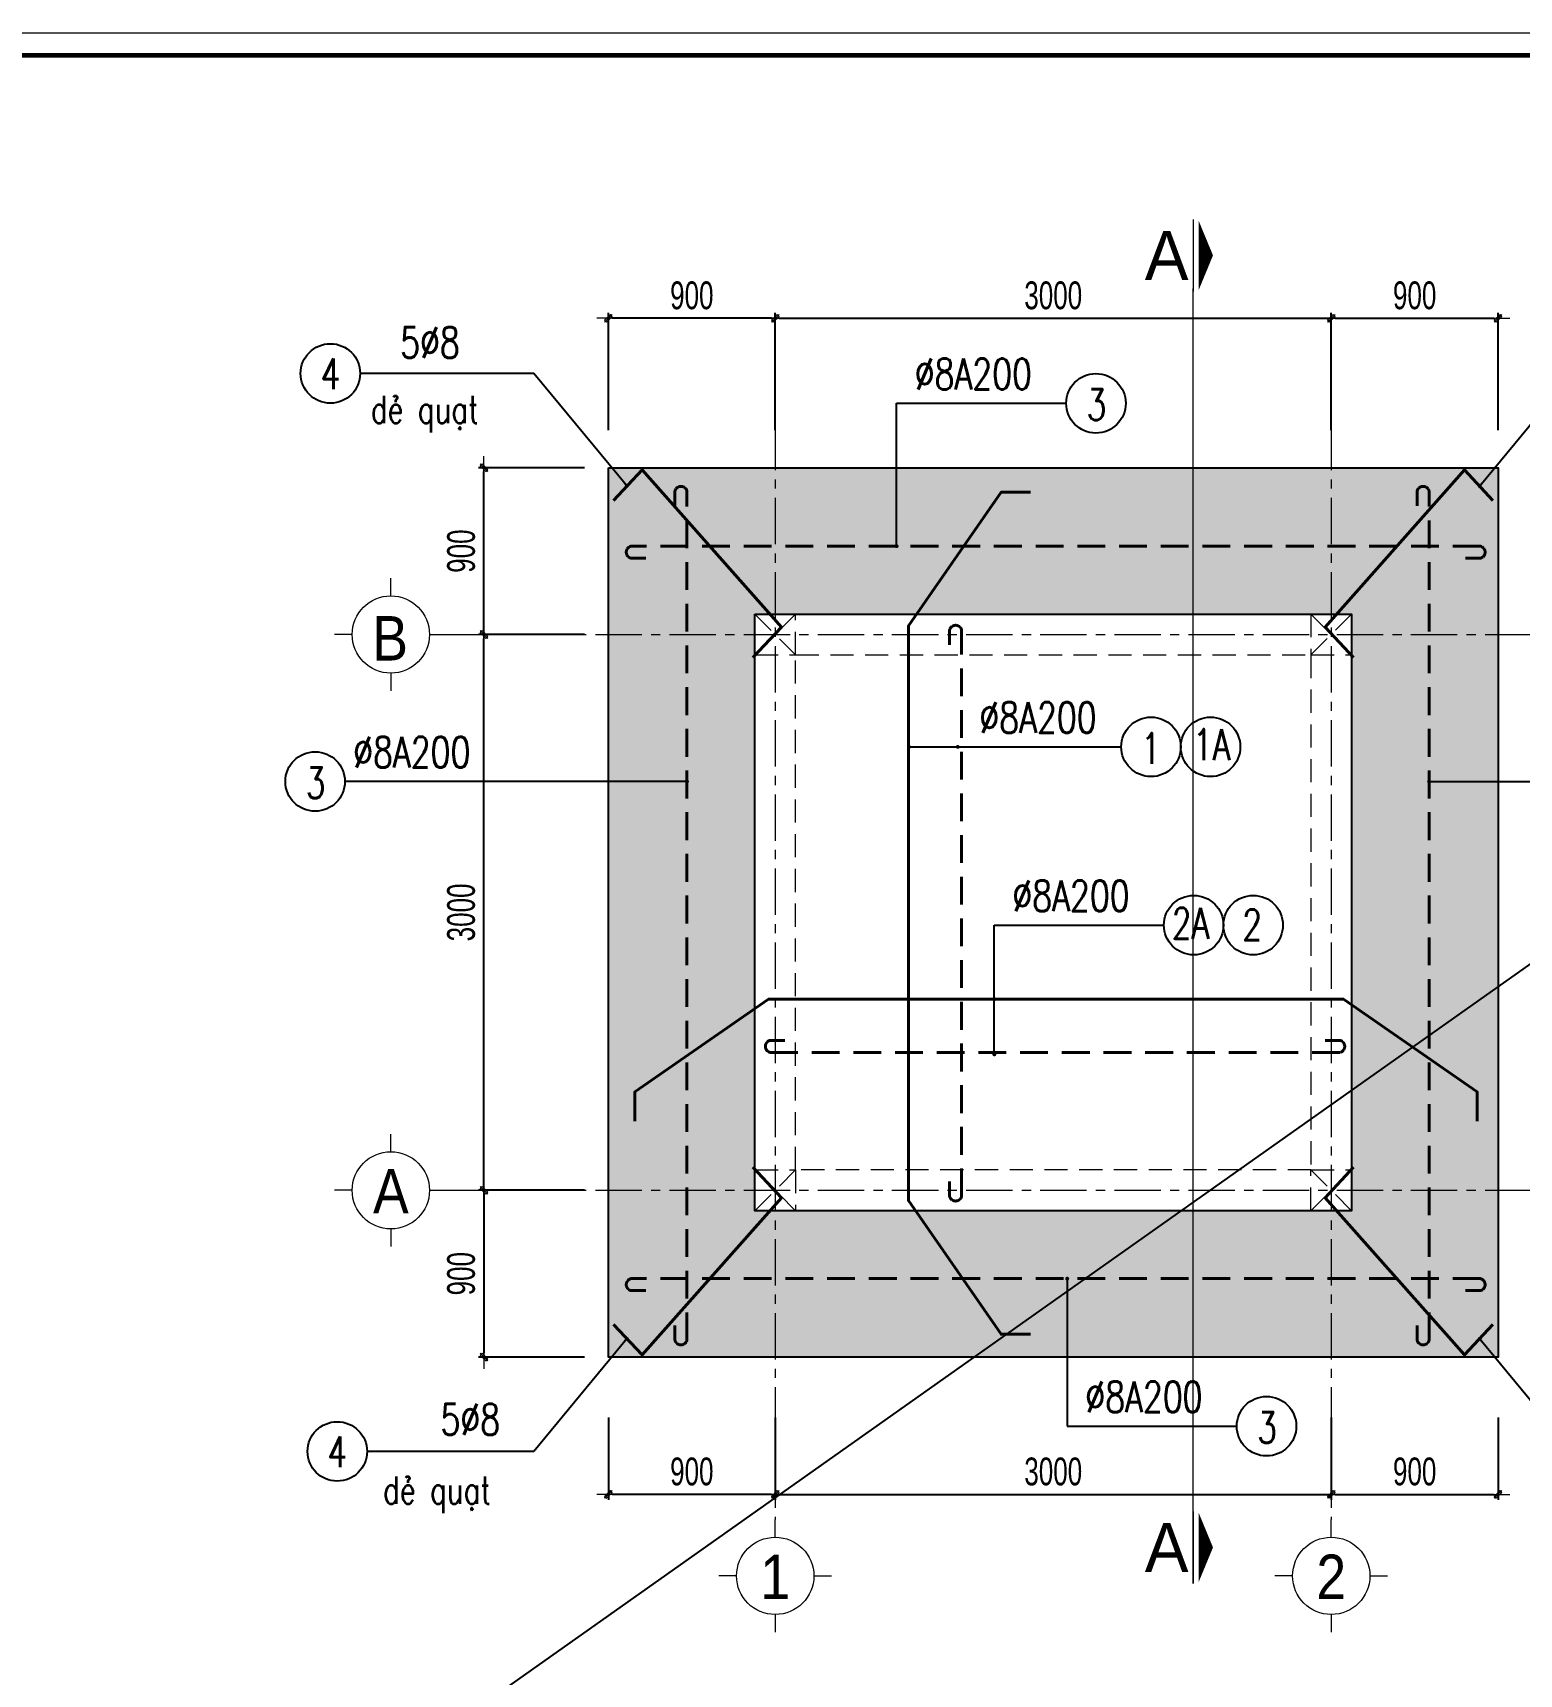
# Model space of a CAD drawing. Header units: millimetres. Extents: x 19378 to 572383, y -1120116 to -527168.
# Drawn here: x 196050 to 204069, y -557206 to -548347 of the extents above; entities that cross this region are included whole.
import ezdxf
from ezdxf.enums import TextEntityAlignment as Align

# ---------------------------------------------------------------- set-up
doc = ezdxf.new("R2010")
doc.units = ezdxf.units.MM
doc.header["$MEASUREMENT"] = 0
doc.header["$PDMODE"] = 32
for name, pattern in [('CENTERX2', [4, 2.5, -0.5, 0.5, -0.5]), ('DASHDOT', [1, 0.5, -0.25, 0, -0.25]), ('HIDDEN', [0.375, 0.25, -0.125])]:
    doc.linetypes.add(name, pattern=pattern)
doc.layers.get('Defpoints').update_dxf_attribs({"color": 1})
doc.layers.add('KCS_Plotter', color=11, linetype='Continuous', plot=False)
doc.layers.add('Khungten_LCDI', color=7, linetype='Continuous')
for name, color, linetype, lineweight in [('LC Dim', 8, 'Continuous', 18), ('LC Hatch', 252, 'Continuous', 9), ('LC ISO', 153, 'Continuous', 13), ('LC Khac', 4, 'Continuous', 9), ('LC MANH DUT', 35, 'HIDDEN', 5), ('LC Net dam2', 6, 'Continuous', 40), ('LC Net manh', 236, 'Continuous', 5), ('LC Net thay', 7, 'Continuous', 25), ('LC Net truc', 8, 'DASHDOT', 13), ('LC Text1', 3, 'Continuous', 20), ('LC Text2', 7, 'Continuous', 25)]:
    doc.layers.add(name, color=color, linetype=linetype, lineweight=lineweight)
doc.styles.add('HOATBIF', font='hoatbif.shx', dxfattribs={"width": 0.7})
doc.styles.add('Khungten', font='VHAVAN.TTF', dxfattribs={"width": 0.9, "height": 5000})
doc.styles.add('LC 1', font='VHAVANB.TTF')
doc.styles.add('LC 3', font='vnsimli.shx', dxfattribs={"width": 0.75})
doc.styles.add('Title', font='VHBLACK.TTF', dxfattribs={"width": 0.8})
doc.dimstyles.new('1-100(1-50)', dxfattribs={"dimscale": 50, "dimtxt": 2.5, "dimasz": 0.35, "dimexe": 0.5, "dimexo": 0, "dimgap": 0.8, "dimtad": 1, "dimdec": 0, "dimzin": 0, "dimdsep": 46, "dimtxsty": 'HOATBIF', "dimblk1": 'DOT', "dimblk2": 'DOT', "dimsah": 1, "dimcen": -1, "dimdle": 1, "dimclrd": 256, "dimclre": 256, "dimclrt": 4, "dimadec": 3, "dimazin": 2, "dimtfac": 0.333333, "dimtdec": 0, "dimtix": 1, "dimtmove": 2, "dimatfit": 3, "dimldrblk": 'DOT', "dimfxl": 1, "dimtvp": 0.833333, "dimtolj": 1, "dimtzin": 0, "dimarcsym": 0})

# ---------------------------------------------------------------- blocks, each defined once
blk = doc.blocks.new('Nha o can bo nhan vien Trung doan')
at = {"layer": 'Defpoints', "lineweight": 0}
blk.add_lwpolyline([(-1200, -14850), (-1200, 14850), (40800, 14850), (40800, -14850)], close=True, dxfattribs=at)
at = {"layer": 'Khungten_LCDI', "color": 5, "lineweight": 60}
blk.add_lwpolyline([(0, -14650), (0, 14650), (40600, 14650), (40600, -14650)], close=True, dxfattribs=at)
at = {"color": 7, "style": 'Khungten', "width": 0.8}
for tag, p in [('REVISION', (39499, -10746)), ('NGAYHT', (39576, -11636))]:
    blk.add_attdef(tag, text='', height=200, dxfattribs=at).set_placement(p, align=Align.CENTER)
at = {"layer": 'LC Text1', "style": 'Title', "width": 1.485915}
for tag, p, p2 in [('TENBANVE1', (36913, -8886), (40339, -8886)), ('TENBANVE2', (36913, -9562), (40339, -9562))]:
    blk.add_attdef(tag, text='', height=250, dxfattribs=at).set_placement(p, p2, align=Align.FIT)
at = {"layer": 'LC Text1', "style": 'Title', "width": 0.7}
blk.add_attdef('SOBANVE', text='', height=250, dxfattribs=at).set_placement((39562, -13896), align=Align.CENTER)
blk = doc.blocks.new('DOT')
at = {"layer": 'LC Dim'}
blk.add_line((-3, 0), (3, 0), dxfattribs=at)
at = {"layer": 'LC Dim', "color": 4}
blk.add_line((-1, -1), (1, 1), dxfattribs=at)
blk.add_lwpolyline([(0.5, 1), (-1, -0.5), (-0.5, -1), (1, 0.5)], close=True, dxfattribs=at)
blk = doc.blocks.new('*D171')
at = {"layer": 'Defpoints', "color": 0, "ltscale": 500, "transparency": 16777216}
for p in [(200055.1, -555821), (203055.1, -555821), (203055.1, -556235.9)]:
    blk.add_point(p, dxfattribs=at)
at = {"layer": 'LC Dim', "lineweight": -2, "ltscale": 500, "transparency": 16777216}
for p, q in [((200055.1, -555821), (200055.1, -556265.9)), ((203055.1, -555821), (203055.1, -556265.9)), ((200076.1, -556235.9), (203034.1, -556235.9))]:
    blk.add_line(p, q, dxfattribs=at)
at = {"layer": 'LC Dim', "lineweight": -2, "ltscale": 500, "transparency": 16777216, "xscale": 21, "yscale": 21, "zscale": 21, "rotation": 180}
blk.add_blockref('DOT', (200055.1, -556235.9), dxfattribs=at)
at = {"layer": 'LC Dim', "lineweight": -2, "ltscale": 500, "transparency": 16777216, "xscale": 21, "yscale": 21, "zscale": 21}
blk.add_blockref('DOT', (203055.1, -556235.9), dxfattribs=at)
at = {"layer": 'LC Dim', "color": 4, "ltscale": 500, "transparency": 16777216, "insert": (201555.1, -556112.9), "char_height": 150, "attachment_point": 5, "style": 'HOATBIF'}
blk.add_mtext('\\A1;3000', dxfattribs=at)
blk = doc.blocks.new('_Dot')
at = {"color": 0, "linetype": 'ByBlock', "lineweight": -2}
blk.add_line((-0.5, 0), (-1, 0), dxfattribs=at)
at = {"color": 0, "linetype": 'ByBlock', "const_width": 0.5}
blk.add_lwpolyline([(-0.25, 0, 1), (0.25, 0, 1)], format="xyb", close=True, dxfattribs=at)
blk = doc.blocks.new('*D173')
at = {"layer": 'Defpoints', "color": 0, "ltscale": 500, "transparency": 16777216}
for p in [(203055.1, -549888), (200055.1, -550490.9), (203055.1, -550490.9)]:
    blk.add_point(p, dxfattribs=at)
at = {"layer": 'LC Dim', "lineweight": -2, "ltscale": 500, "transparency": 16777216}
for p, q in [((200055.1, -550490.9), (200055.1, -549858)), ((203055.1, -550490.9), (203055.1, -549858)), ((200076.1, -549888), (203034.1, -549888))]:
    blk.add_line(p, q, dxfattribs=at)
at = {"layer": 'LC Dim', "lineweight": -2, "ltscale": 500, "transparency": 16777216, "xscale": 21, "yscale": 21, "zscale": 21, "rotation": 180}
blk.add_blockref('DOT', (200055.1, -549888), dxfattribs=at)
at = {"layer": 'LC Dim', "lineweight": -2, "ltscale": 500, "transparency": 16777216, "xscale": 21, "yscale": 21, "zscale": 21}
blk.add_blockref('DOT', (203055.1, -549888), dxfattribs=at)
at = {"layer": 'LC Dim', "color": 4, "ltscale": 500, "transparency": 16777216, "insert": (201555.1, -549765), "char_height": 150, "attachment_point": 5, "style": 'HOATBIF'}
blk.add_mtext('\\A1;3000', dxfattribs=at)
blk = doc.blocks.new('*D175')
at = {"layer": 'Defpoints', "color": 0, "ltscale": 500, "transparency": 16777216}
for p in [(198483.8, -551594.6), (199026.9, -551594.6), (199026.9, -554594.6)]:
    blk.add_point(p, dxfattribs=at)
at = {"layer": 'LC Dim', "lineweight": -2, "ltscale": 500, "transparency": 16777216}
for p, q in [((199026.9, -551594.6), (198453.8, -551594.6)), ((198483.8, -554573.6), (198483.8, -551615.6)), ((199026.9, -554594.6), (198453.8, -554594.6))]:
    blk.add_line(p, q, dxfattribs=at)
at = {"layer": 'LC Dim', "lineweight": -2, "ltscale": 500, "transparency": 16777216, "xscale": 21, "yscale": 21, "zscale": 21}
for p, rotation in [((198483.8, -551594.6), 90), ((198483.8, -554594.6), 270)]:
    blk.add_blockref('DOT', p, dxfattribs=dict(at, rotation=rotation))
at = {"layer": 'LC Dim', "color": 4, "ltscale": 500, "transparency": 16777216, "insert": (198360.8, -553094.6), "char_height": 150, "attachment_point": 5, "rotation": 90, "style": 'HOATBIF'}
blk.add_mtext('\\A1;3000', dxfattribs=at)
blk = doc.blocks.new('*D176')
at = {"layer": 'Defpoints', "color": 0, "ltscale": 500, "transparency": 16777216}
for p in [(199155, -555821), (200055.1, -555821), (199155, -556235.9)]:
    blk.add_point(p, dxfattribs=at)
at = {"layer": 'LC Dim', "lineweight": -2, "ltscale": 500, "transparency": 16777216}
for p, q in [((199155, -555821), (199155, -556265.9)), ((200055.1, -555821), (200055.1, -556265.9)), ((200034.1, -556235.9), (199176, -556235.9))]:
    blk.add_line(p, q, dxfattribs=at)
at = {"layer": 'LC Dim', "lineweight": -2, "ltscale": 500, "transparency": 16777216, "xscale": 21, "yscale": 21, "zscale": 21, "rotation": 180}
blk.add_blockref('DOT', (199155, -556235.9), dxfattribs=at)
at = {"layer": 'LC Dim', "lineweight": -2, "ltscale": 500, "transparency": 16777216, "xscale": 21, "yscale": 21, "zscale": 21}
blk.add_blockref('DOT', (200055.1, -556235.9), dxfattribs=at)
at = {"layer": 'LC Dim', "color": 4, "ltscale": 500, "transparency": 16777216, "insert": (199605.1, -556112.9), "char_height": 150, "attachment_point": 5, "style": 'HOATBIF'}
blk.add_mtext('\\A1;900', dxfattribs=at)
blk = doc.blocks.new('*D177')
at = {"layer": 'Defpoints', "color": 0, "ltscale": 500, "transparency": 16777216}
for p in [(203055.1, -555821), (203955.1, -555821), (203955.1, -556235.9)]:
    blk.add_point(p, dxfattribs=at)
at = {"layer": 'LC Dim', "lineweight": -2, "ltscale": 500, "transparency": 16777216}
for p, q in [((203055.1, -555821), (203055.1, -556265.9)), ((203955.1, -555821), (203955.1, -556265.9)), ((203076.1, -556235.9), (203934.1, -556235.9))]:
    blk.add_line(p, q, dxfattribs=at)
at = {"layer": 'LC Dim', "lineweight": -2, "ltscale": 500, "transparency": 16777216, "xscale": 21, "yscale": 21, "zscale": 21, "rotation": 180}
blk.add_blockref('DOT', (203055.1, -556235.9), dxfattribs=at)
at = {"layer": 'LC Dim', "lineweight": -2, "ltscale": 500, "transparency": 16777216, "xscale": 21, "yscale": 21, "zscale": 21}
blk.add_blockref('DOT', (203955.1, -556235.9), dxfattribs=at)
at = {"layer": 'LC Dim', "color": 4, "ltscale": 500, "transparency": 16777216, "insert": (203505.1, -556112.9), "char_height": 150, "attachment_point": 5, "style": 'HOATBIF'}
blk.add_mtext('\\A1;900', dxfattribs=at)
blk = doc.blocks.new('*D179')
at = {"layer": 'Defpoints', "color": 0, "ltscale": 500, "transparency": 16777216}
for p in [(198483.8, -550694.6), (199026.9, -550694.6), (199026.9, -551594.6)]:
    blk.add_point(p, dxfattribs=at)
at = {"layer": 'LC Dim', "lineweight": -2, "ltscale": 500, "transparency": 16777216}
for p, q in [((199026.9, -550694.6), (198453.8, -550694.6)), ((198483.8, -551573.6), (198483.8, -550715.6)), ((199026.9, -551594.6), (198453.8, -551594.6))]:
    blk.add_line(p, q, dxfattribs=at)
at = {"layer": 'LC Dim', "lineweight": -2, "ltscale": 500, "transparency": 16777216, "xscale": 21, "yscale": 21, "zscale": 21}
for p, rotation in [((198483.8, -550694.6), 90), ((198483.8, -551594.6), 270)]:
    blk.add_blockref('DOT', p, dxfattribs=dict(at, rotation=rotation))
at = {"layer": 'LC Dim', "color": 4, "ltscale": 500, "transparency": 16777216, "insert": (198360.8, -551144.6), "char_height": 150, "attachment_point": 5, "rotation": 90, "style": 'HOATBIF'}
blk.add_mtext('\\A1;900', dxfattribs=at)
blk = doc.blocks.new('*D180')
at = {"layer": 'Defpoints', "color": 0, "ltscale": 500, "transparency": 16777216}
for p in [(199026.9, -554594.6), (198483.8, -555494.6), (199026.9, -555494.6)]:
    blk.add_point(p, dxfattribs=at)
at = {"layer": 'LC Dim', "lineweight": -2, "ltscale": 500, "transparency": 16777216}
for p, q in [((199026.9, -554594.6), (198453.8, -554594.6)), ((198483.8, -554615.6), (198483.8, -555473.6)), ((199026.9, -555494.6), (198453.8, -555494.6))]:
    blk.add_line(p, q, dxfattribs=at)
at = {"layer": 'LC Dim', "lineweight": -2, "ltscale": 500, "transparency": 16777216, "xscale": 21, "yscale": 21, "zscale": 21}
for p, rotation in [((198483.8, -554594.6), 90), ((198483.8, -555494.6), 270)]:
    blk.add_blockref('DOT', p, dxfattribs=dict(at, rotation=rotation))
at = {"layer": 'LC Dim', "color": 4, "ltscale": 500, "transparency": 16777216, "insert": (198360.8, -555044.6), "char_height": 150, "attachment_point": 5, "rotation": 90, "style": 'HOATBIF'}
blk.add_mtext('\\A1;900', dxfattribs=at)
blk = doc.blocks.new('*D181')
at = {"layer": 'Defpoints', "color": 0, "ltscale": 500, "transparency": 16777216}
for p in [(203955.1, -549888), (203055.1, -550490.9), (203955.1, -550490.9)]:
    blk.add_point(p, dxfattribs=at)
at = {"layer": 'LC Dim', "lineweight": -2, "ltscale": 500, "transparency": 16777216}
for p, q in [((203055.1, -550490.9), (203055.1, -549858)), ((203955.1, -550490.9), (203955.1, -549858)), ((203076.1, -549888), (203934.1, -549888))]:
    blk.add_line(p, q, dxfattribs=at)
at = {"layer": 'LC Dim', "lineweight": -2, "ltscale": 500, "transparency": 16777216, "xscale": 21, "yscale": 21, "zscale": 21, "rotation": 180}
blk.add_blockref('DOT', (203055.1, -549888), dxfattribs=at)
at = {"layer": 'LC Dim', "lineweight": -2, "ltscale": 500, "transparency": 16777216, "xscale": 21, "yscale": 21, "zscale": 21}
blk.add_blockref('DOT', (203955.1, -549888), dxfattribs=at)
at = {"layer": 'LC Dim', "color": 4, "ltscale": 500, "transparency": 16777216, "insert": (203505.1, -549765), "char_height": 150, "attachment_point": 5, "style": 'HOATBIF'}
blk.add_mtext('\\A1;900', dxfattribs=at)
blk = doc.blocks.new('*D182')
at = {"layer": 'Defpoints', "color": 0, "ltscale": 500, "transparency": 16777216}
for p in [(199155.1, -549888), (199155.1, -550490.9), (200055.1, -550490.9)]:
    blk.add_point(p, dxfattribs=at)
at = {"layer": 'LC Dim', "lineweight": -2, "ltscale": 500, "transparency": 16777216}
for p, q in [((199155.1, -550490.9), (199155.1, -549858)), ((200055.1, -550490.9), (200055.1, -549858)), ((200034.1, -549888), (199176.1, -549888))]:
    blk.add_line(p, q, dxfattribs=at)
at = {"layer": 'LC Dim', "lineweight": -2, "ltscale": 500, "transparency": 16777216, "xscale": 21, "yscale": 21, "zscale": 21, "rotation": 180}
blk.add_blockref('DOT', (199155.1, -549888), dxfattribs=at)
at = {"layer": 'LC Dim', "lineweight": -2, "ltscale": 500, "transparency": 16777216, "xscale": 21, "yscale": 21, "zscale": 21}
blk.add_blockref('DOT', (200055.1, -549888), dxfattribs=at)
at = {"layer": 'LC Dim', "color": 4, "ltscale": 500, "transparency": 16777216, "insert": (199605.1, -549765), "char_height": 150, "attachment_point": 5, "style": 'HOATBIF'}
blk.add_mtext('\\A1;900', dxfattribs=at)
blk = doc.blocks.new('TTRUC')
at = {"layer": 'LC ISO'}
for p, q in [((0, 6.95), (0, 10.13)), ((-6.95, 0), (-10.13, 0)), ((6.95, 0), (10.13, 0)), ((0, -6.95), (0, -10.13))]:
    blk.add_line(p, q, dxfattribs=at)
at = {"layer": 'LC Net manh'}
blk.add_circle((0, 0), 6.95, dxfattribs=at)

msp = doc.modelspace()

# ---------------------------------------------------------------- hatches: boundary and pattern name
at = {"layer": 'LC Hatch', "ltscale": 2}
h = msp.add_hatch(dxfattribs=at)
h.set_pattern_fill('AR-SAND', color=256, scale=80)
h.set_pattern_definition([(37.5, (0, 0), (-5.039469, 154.145902), [0, -121.6, 0, -136, 0, -130]), (7.5, (0, 0), (141.582136, 225.771685), [0, -65.6, 0, -109.6, 0, -42]), (327.5, (-98.4, 0), (249.13135, 0.452724), [0, -40, 0, -144, 0, -188]), (317.5, (-98.4, 0), (240.49013, 70.214045), [0, -20, 0, -94.4, 0, -108])])
h.paths.add_polyline_path([(199155.1, -550694.6), (199155, -555494.6), (203955.1, -555494.6), (203955.1, -550694.6)])
h.paths.add_polyline_path([(203165.1, -551484.6), (203165.1, -554704.6), (199945, -554704.6), (199945.1, -551484.6)], flags=16)

# ---------------------------------------------------------------- linework, layer by layer
at = {"layer": 'KCS_Plotter', "ltscale": 2}
msp.add_line((186035.6, -566167.2), (211235.6, -548347.2), dxfattribs=at)
at = {"layer": 'LC Khac', "color": 1, "ltscale": 2}
for p, q in [((202309.8, -549354.3), (202309.8, -549742.7)), ((202309.8, -556327.7), (202309.8, -556716.1))]:
    msp.add_line(p, q, dxfattribs=at)
for points in [[(202417, -549548.5, 0, 377.1, 0), (202339.1, -549548.5, 220, 220, 0)], [(202417, -556521.9, 0, 377.1, 0), (202339.1, -556521.9, 220, 220, 0)]]:
    msp.add_lwpolyline(points, format="xyseb", dxfattribs=at)
at = {"layer": 'LC MANH DUT', "ltscale": 2}
msp.add_line((202309.8, -556716.1), (202309.8, -549727), dxfattribs=at)
at = {"layer": 'LC MANH DUT', "ltscale": 500}
for p, q in [((199945.1, -551484.6), (200165.1, -551704.6)), ((199945.1, -551704.6), (200165.1, -551484.6)), ((202945.1, -551484.6), (203165.1, -551704.6)), ((202945.1, -551704.6), (203165.1, -551484.6)), ((199945.1, -554484.6), (200165.1, -554704.6)), ((199945.1, -554704.6), (200165.1, -554484.6)), ((202945.1, -554484.6), (203165.1, -554704.6)), ((202945.1, -554704.6), (203165.1, -554484.6))]:
    msp.add_line(p, q, dxfattribs=at)
for points in [[(200165.1, -551484.6), (199945.1, -551484.6), (199945.1, -551704.6), (200165.1, -551704.6)], [(203165.1, -551484.6), (202945.1, -551484.6), (202945.1, -551704.6), (203165.1, -551704.6)], [(200165.1, -554704.6), (199945.1, -554704.6), (199945.1, -554484.6), (200165.1, -554484.6)], [(203165.1, -554704.6), (202945.1, -554704.6), (202945.1, -554484.6), (203165.1, -554484.6)]]:
    msp.add_lwpolyline(points, close=True, dxfattribs=at)
msp.add_lwpolyline([(200165.1, -554484.6), (200165.1, -551704.6), (202945.1, -551704.6), (202945.1, -554484.6), (200165.1, -554484.6)], dxfattribs=at)
at = {"layer": 'LC Net dam2', "ltscale": 5}
for points in [[(199934.7, -551719), (200088.3, -551554.6), (199336.5, -550706.4), (199182.9, -550870.8)], [(203175.4, -551719), (203021.8, -551554.6), (203773.6, -550706.4), (203927.2, -550870.8)], [(201433, -555371.5), (201273.9, -555371.5), (200773.9, -554650.2), (200773.9, -551548.5), (201273.9, -550827.1), (201433, -550827.1)], [(199297.7, -554221.8), (199297.7, -554062.7), (200019.1, -553562.7), (203120.8, -553562.7), (203842.1, -554062.7), (203842.1, -554221.8)], [(199934.7, -554470.1), (200088.3, -554634.6), (199336.5, -555482.8), (199182.9, -555318.3)], [(203175.4, -554470.1), (203021.8, -554634.6), (203773.6, -555482.8), (203927.2, -555318.3)]]:
    msp.add_lwpolyline(points, dxfattribs=at)
at = {"layer": 'LC Net dam2', "linetype": 'HIDDEN', "ltscale": 600}
for points in [[(199514.1, -555323.7), (199514.1, -555404.1, 0.765421), (199578.7, -555404.1), (199578.7, -550819.8, 0.765421), (199514.1, -550819.8), (199514.1, -550900.2)], [(203518.3, -555323.7), (203518.3, -555404.1, 0.765421), (203582.9, -555404.1), (203582.9, -550819.8, 0.765421), (203518.3, -550819.8), (203518.3, -550900.2)], [(203779.9, -551182.7), (203860.4, -551182.7, 0.765421), (203860.4, -551118), (199276.1, -551118, 0.765421), (199276.1, -551182.7), (199356.5, -551182.7)], [(200996.1, -554547.1), (200996.1, -554627.5, 0.765421), (201060.7, -554627.5), (201060.7, -551569.6, 0.765421), (200996.1, -551569.6), (200996.1, -551650)], [(200107.1, -553785.4), (200026.7, -553785.4, 0.765421), (200026.7, -553850.1), (203103, -553850.1, 0.765421), (203103, -553785.4), (203022.6, -553785.4)], [(203779.9, -555135.9), (203860.4, -555135.9, 0.765421), (203860.4, -555071.3), (199276.1, -555071.3, 0.765421), (199276.1, -555135.9), (199356.5, -555135.9)]]:
    msp.add_lwpolyline(points, format="xyb", dxfattribs=at)
at = {"layer": 'LC Net thay', "ltscale": 2}
for points in [[(199155.1, -550694.6), (203955.1, -550694.6), (203955.1, -555494.6), (199155, -555494.6)], [(199945.1, -551484.6), (203165.1, -551484.6), (203165.1, -554704.6), (199945, -554704.6)]]:
    msp.add_lwpolyline(points, close=True, dxfattribs=at)
at = {"layer": 'LC Net truc', "linetype": 'CENTERX2', "ltscale": 100}
for p, q in [((200055.1, -550057.5), (200055.1, -556371.6)), ((203055.1, -550057.5), (203055.1, -556371.6)), ((203055.1, -550057.5), (203055.1, -556371.6)), ((198285.1, -551594.6), (204797.8, -551594.6)), ((198285.1, -554594.6), (204797.8, -554594.6))]:
    msp.add_line(p, q, dxfattribs=at)
at = {"layer": 'LC Text2', "ltscale": 100}
for centre in [(197655, -550185.5), (201785.4, -550346.8), (202082.7, -552201.1), (202403.8, -552201.1), (202312.8, -553163.3), (202633.8, -553163.3), (202705.8, -555867.7), (197692.1, -556003.7)]:
    msp.add_circle(centre, 160.5, dxfattribs=at)
at = {"layer": 'LC Text2', "linetype": 'ByBlock'}
msp.add_circle((197572.6, -552388), 160.5, dxfattribs=at)

# ---------------------------------------------------------------- block references
at = {"layer": 'LC ISO', "xscale": 30, "yscale": 30, "zscale": 30, "rotation": 180}
msp.add_blockref('TTRUC', (197981.1, -551594.6), dxfattribs=at)
at = {"layer": 'LC ISO', "xscale": 30, "yscale": 30, "zscale": 30}
for p in [(197981.1, -554594.6), (200055.1, -556675.6), (203055.1, -556675.6)]:
    msp.add_blockref('TTRUC', p, dxfattribs=at)
at = {"layer": 'LC Net thay', "xscale": 0.6, "yscale": 0.6, "zscale": 0.6}
msp.add_blockref('Nha o can bo nhan vien Trung doan', (186755.6, -557257.2), dxfattribs=at)

# ---------------------------------------------------------------- texts
at = {"ltscale": 2, "style": 'LC 1'}
for p in [(202167, -549548.5), (202167, -556521.9)]:
    msp.add_attdef('A', text='A', height=264, dxfattribs=at).set_placement(p, align=Align.MIDDLE_CENTER)
at = {"layer": 'LC Text1', "color": 3, "style": 'LC 3', "width": 0.75}
for p in [(197872.5, -550454.7), (197938.3, -556287.1)]:
    msp.add_text('dÎ qu¹t', height=148.67, dxfattribs=at).set_placement(p)
at = {"layer": 'LC Text1', "ltscale": 0.2, "style": 'LC 1', "width": 0.9}
for s, p in [('b', (197977.6, -551807.1)), ('a', (197981.3, -554791.6)), ('1', (200055.1, -556872.5)), ('2', (203055.1, -556872.5))]:
    msp.add_text(s, height=240, dxfattribs=at).set_placement(p, align=Align.BOTTOM_CENTER)
at = {"layer": 'LC Text2', "linetype": 'ByBlock', "style": 'LC 3', "width": 0.75}
for s, p in [('5%%C8', (198031.6, -550102.2)), ('%%C8A200', (200807.9, -550271.9)), ('%%C8A200', (201156.9, -552126.2)), ('%%C8A200', (197778, -552313.1)), ('%%C8A200', (201334.8, -553088.4)), ('%%C8A200', (201728.3, -555792.8)), ('5%%C8', (198249.1, -555914.3))]:
    msp.add_text(s, height=166.67, dxfattribs=at).set_placement(p)
for s, height, p in [('4', 166.7, (197655.5, -550188)), ('3', 166.7, (201788.2, -550354.1)), ('1', 166.7, (202081.6, -552209.4)), ('1A', 166.67, (202409.9, -552188.7)), ('3', 166.7, (197575.4, -552395.2)), ('2A', 166.67, (202296.3, -553153.3)), ('2', 166.7, (202628.7, -553161.6)), ('3', 166.7, (202708.6, -555874.9)), ('4', 166.7, (197692.6, -556006.3))]:
    msp.add_text(s, height=height, dxfattribs=at).set_placement(p, align=Align.MIDDLE_CENTER)

# ---------------------------------------------------------------- dimensions: what is measured, and where the dimension line sits
at = {"layer": 'LC Dim', "ltscale": 500}
for base, p1, p2, picture, middle in [((199155.1, -549888), (200055.1, -550490.9), (199155.1, -550490.9), '*D182', (199605.1, -549765)), ((203055.1, -549888), (200055.1, -550490.9), (203055.1, -550490.9), '*D173', (201555.1, -549765)), ((203955.1, -549888), (203055.1, -550490.9), (203955.1, -550490.9), '*D181', (203505.1, -549765)), ((199155, -556235.9), (200055.1, -555821), (199155, -555821), '*D176', (199605.1, -556112.9)), ((203055.1, -556235.9), (200055.1, -555821), (203055.1, -555821), '*D171', (201555.1, -556112.9)), ((203955.1, -556235.9), (203055.1, -555821), (203955.1, -555821), '*D177', (203505.1, -556112.9))]:
    dim = msp.add_linear_dim(base=base, p1=p1, p2=p2, dimstyle='1-100(1-50)', override={"dimscale": 60}, dxfattribs=at)
    dim.commit()
    dim.dimension.update_dxf_attribs({"geometry": picture, "text_midpoint": middle})
for base, p1, p2, picture, middle in [((198483.8, -550694.6), (199026.9, -551594.6), (199026.9, -550694.6), '*D179', (198360.8, -551144.6)), ((198483.8, -551594.6), (199026.9, -554594.6), (199026.9, -551594.6), '*D175', (198360.8, -553094.6)), ((198483.8, -555494.6), (199026.9, -554594.6), (199026.9, -555494.6), '*D180', (198360.8, -555044.6))]:
    dim = msp.add_linear_dim(base=base, p1=p1, p2=p2, angle=90, dimstyle='1-100(1-50)', override={"dimscale": 60}, dxfattribs=at)
    dim.commit()
    dim.dimension.update_dxf_attribs({"geometry": picture, "text_midpoint": middle})

# ---------------------------------------------------------------- leaders
for points in [[(199254.2, -550793.1), (198752.4, -550185.5), (197815.5, -550185.5)], [(203855.9, -550793.1), (204357.7, -550185.5), (205223.6, -550185.5)], [(200710.2, -551118), (200710.2, -550346.8), (201624.8, -550346.8)], [(200777.4, -552201.1), (201089.9, -552201.1), (201921.8, -552201.1)], [(201040, -552201.1), (201089.9, -552201.1), (201921.8, -552201.1)], [(203582.9, -552388), (204809.1, -552388), (205640.9, -552388)], [(201237.2, -553860.7), (201237.2, -553163.3), (202151.8, -553163.3)], [(201237.2, -553563.2), (201237.2, -553163.3), (202151.8, -553163.3)], [(201630.6, -555071.3), (201630.6, -555867.7), (202545.2, -555867.7)], [(199254.2, -555396), (198752.4, -556003.7), (197852.6, -556003.7)], [(203855.9, -555396), (204357.7, -556003.6), (205252.2, -556003.6)]]:
    msp.add_leader(points, dimstyle='1-100(1-50)', override={"dimscale": 60}, dxfattribs=at)
at = {"layer": 'LC Text2', "linetype": 'ByBlock'}
msp.add_leader([(199578.7, -552388), (198301.1, -552388), (197733.1, -552388)], dimstyle='1-100(1-50)', override={"dimscale": 60}, dxfattribs=at)

doc.saveas('drawing.dxf')
